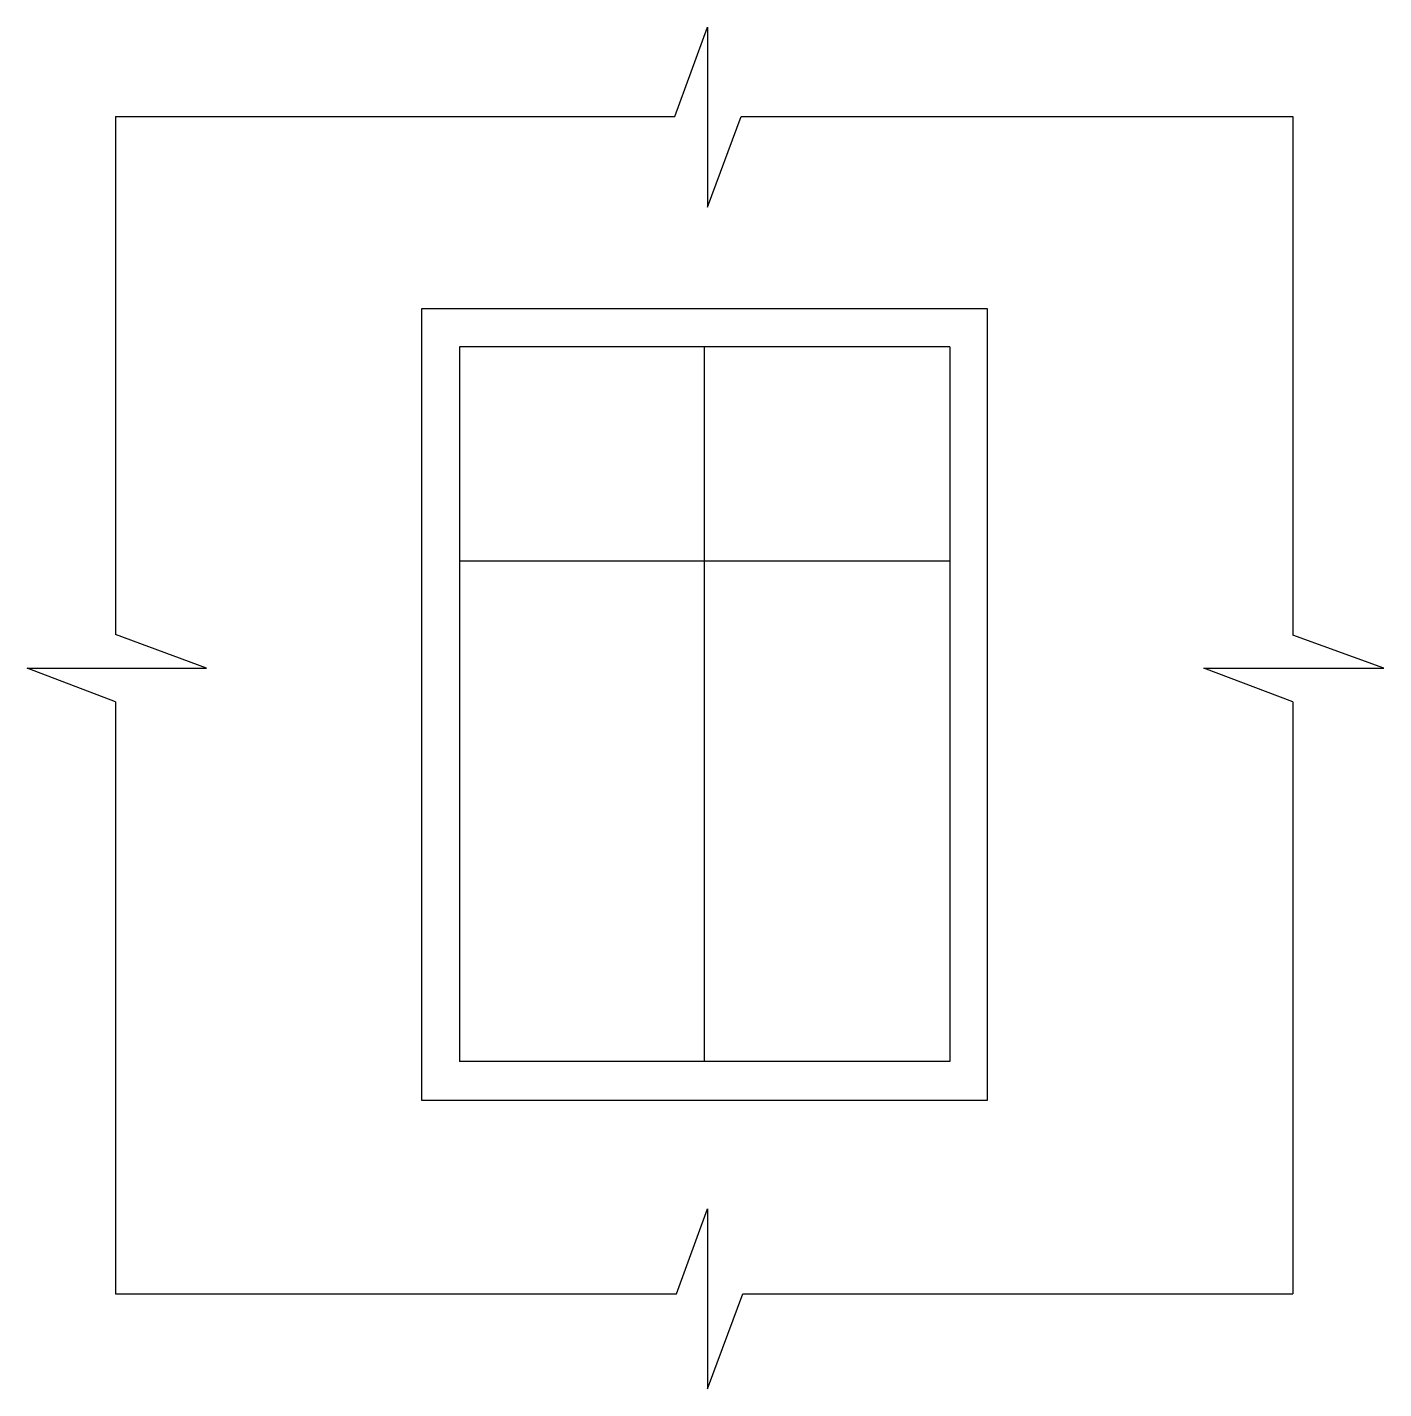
# Model space of a CAD drawing. Header units: metres. Extents: x 13294.7 to 13310.8, y 18621.2 to 18637.4.
import ezdxf

# ---------------------------------------------------------------- set-up
doc = ezdxf.new("R2010")
doc.units = ezdxf.units.M
doc.layers.add('PUB_DIM', color=90, linetype='Continuous')

msp = doc.modelspace()

# ---------------------------------------------------------------- linework, layer by layer
msp.add_lwpolyline([(13299.36, 18634.02), (13299.36, 18624.61), (13306.09, 18624.61), (13306.09, 18634.02)], close=True)
at = {"layer": 'PUB_DIM'}
for p, q in [((13302.37, 18636.31), (13302.76, 18637.37)), ((13302.76, 18637.37), (13302.76, 18635.23)), ((13295.72, 18636.31), (13295.72, 18630.15)), ((13295.72, 18636.31), (13302.37, 18636.31)), ((13302.76, 18635.23), (13303.16, 18636.31)), ((13303.16, 18636.31), (13309.72, 18636.31)), ((13309.72, 18636.31), (13309.72, 18630.14)), ((13305.64, 18633.57), (13299.81, 18633.57)), ((13302.72, 18633.57), (13302.72, 18625.07)), ((13305.64, 18633.57), (13305.64, 18625.07)), ((13305.64, 18631.02), (13299.81, 18631.02)), ((13296.8, 18629.75), (13295.72, 18630.15)), ((13310.8, 18629.75), (13309.72, 18630.14)), ((13294.67, 18629.75), (13296.8, 18629.75)), ((13295.72, 18629.35), (13294.67, 18629.75)), ((13308.66, 18629.75), (13310.8, 18629.75)), ((13309.72, 18629.35), (13308.66, 18629.75)), ((13295.72, 18629.35), (13295.72, 18622.31)), ((13309.72, 18629.35), (13309.72, 18622.31)), ((13305.64, 18625.07), (13299.81, 18625.07)), ((13302.39, 18622.31), (13302.76, 18623.32)), ((13302.76, 18623.32), (13302.76, 18621.18)), ((13295.72, 18622.31), (13302.39, 18622.31)), ((13302.76, 18621.18), (13303.18, 18622.31)), ((13303.18, 18622.31), (13309.72, 18622.31))]:
    msp.add_line(p, q, dxfattribs=at)
msp.add_lwpolyline([(13299.81, 18633.57), (13299.81, 18625.07)], dxfattribs=at)

doc.saveas('drawing.dxf')
